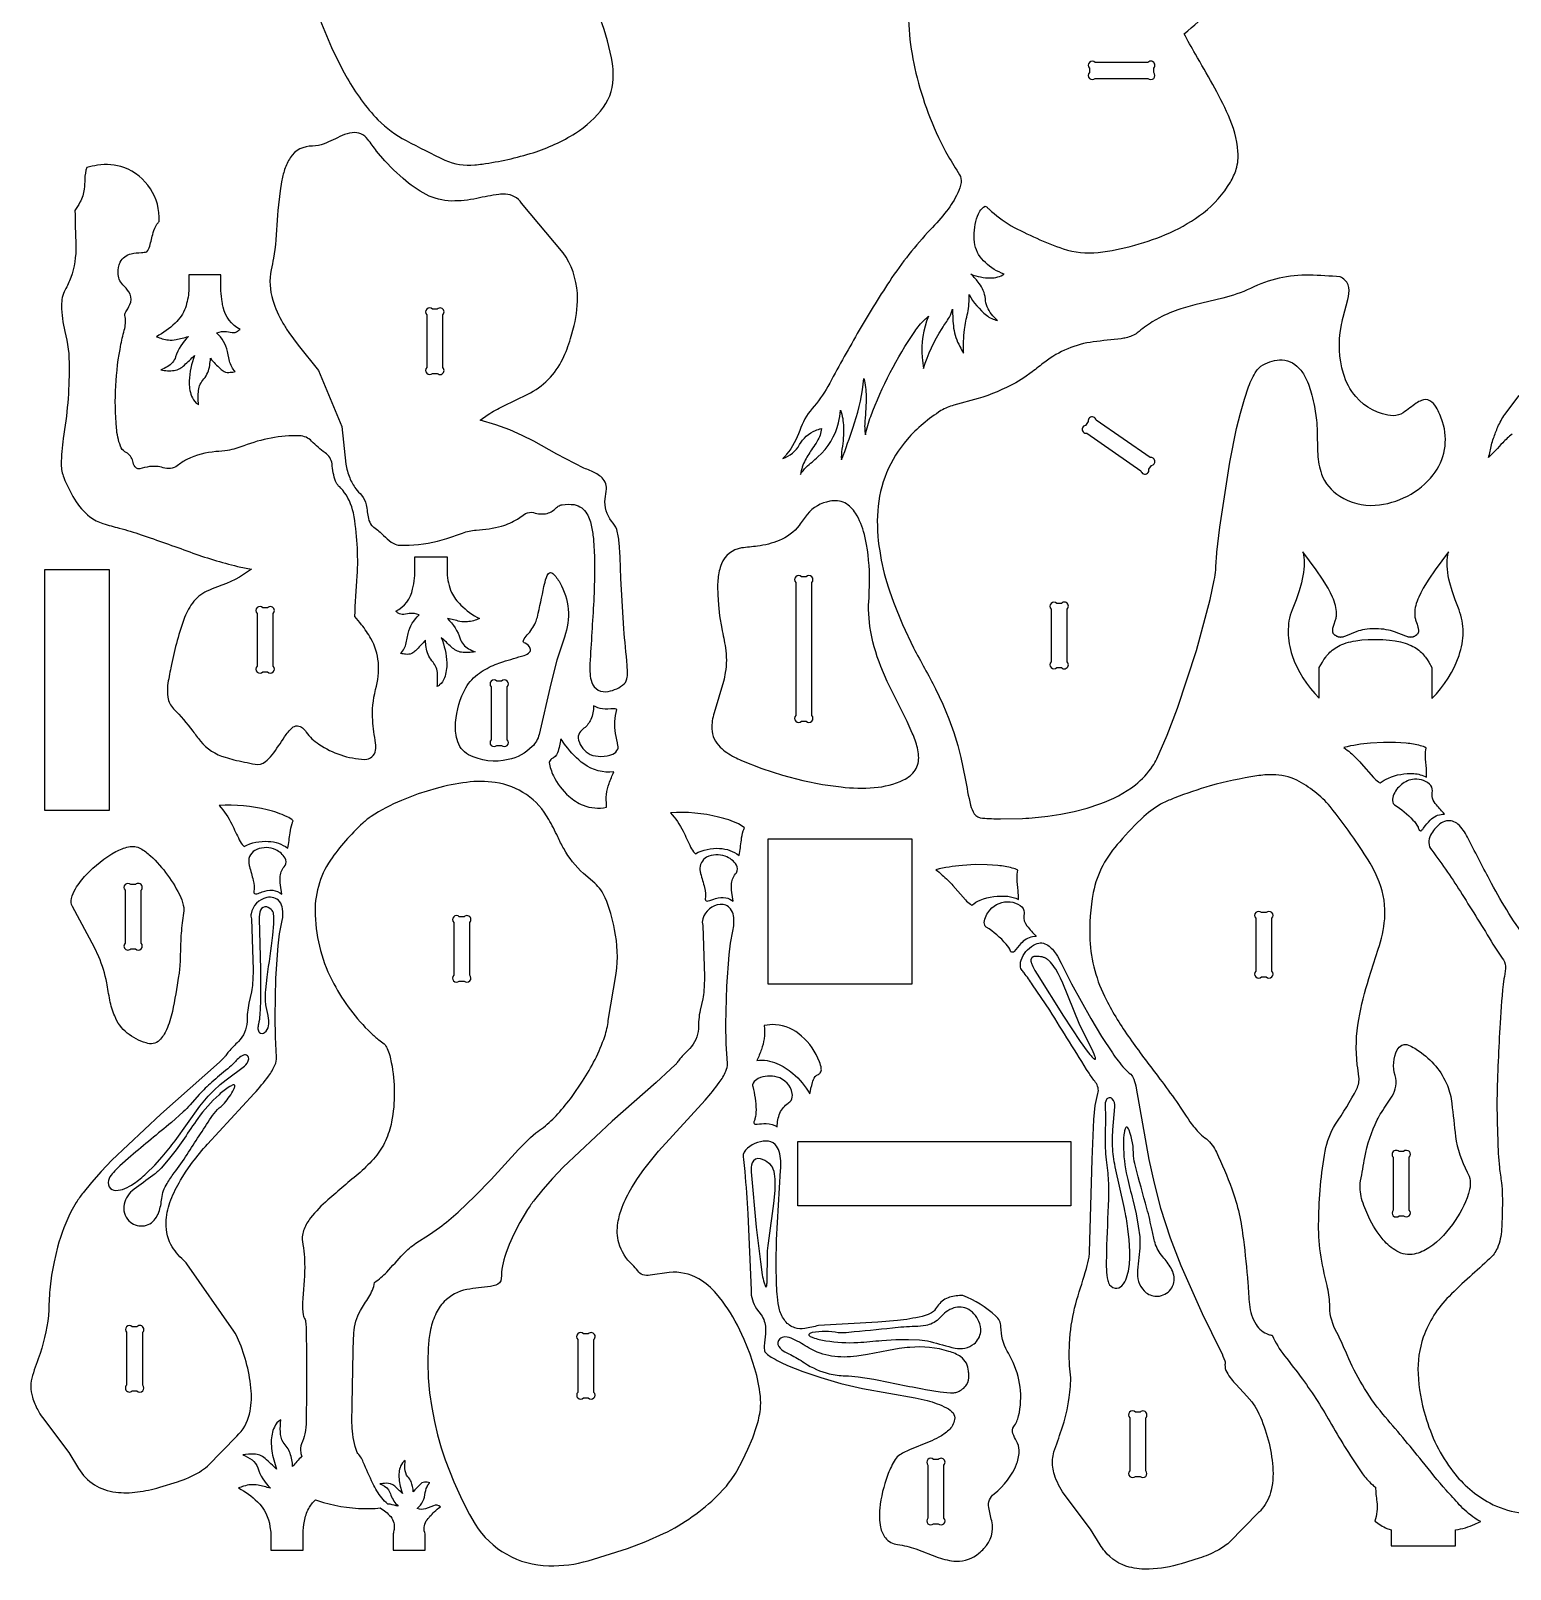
# Model space of a CAD drawing. Extents: x 34.6 to 62, y 23.4 to 47.1.
# Drawn here: x 34.61 to 46.12, y 23.39 to 35.37 of the extents above; entities that cross this region are included whole.
import ezdxf

# ---------------------------------------------------------------- set-up
doc = ezdxf.new("R2010")
doc.units = 0
doc.header["$MEASUREMENT"] = 0
doc.layers.get('0').update_dxf_attribs({"linetype": 'CONTINUOUS'})

msp = doc.modelspace()

# ---------------------------------------------------------------- linework, layer by layer
for points in [[(36.708, 36.001, 0.07985), (37.073, 34.998, 0.060537), (37.313, 34.674, 0.079086), (37.532, 34.512, 0.011573), (37.834, 34.361, 0.13375), (38.066, 34.323, 0.020815), (38.124, 34.33, 0.040692), (38.521, 34.418, 0.062353), (38.849, 34.57, 0.092105), (39.067, 34.772, 0.167821), (39.144, 35.027, 0.033822), (39.137, 35.111, 0.054737), (39.041, 35.463, 0.021849)], [(41.44, 35.603, 0.074267), (41.508, 35, 0.066044), (41.749, 34.391, 0.007906), (41.838, 34.246, -0.162679), (41.849, 34.185, -0.070518), (41.823, 34.105, -0.057693), (41.736, 33.963, -0.026489), (41.611, 33.82, 0.042284), (41.294, 33.419, 0.018242), (41.042, 33.011, 0.004023), (40.813, 32.599, -0.060794), (40.69, 32.427, 0.086601), (40.594, 32.256, -0.090637), (40.492, 32.071, -0.02392), (40.463, 32.039, 0.188182), (40.593, 32.146, -0.175135), (40.717, 32.256, -0.023184), (40.763, 32.272, -0.118251), (40.729, 32.172, -0.031794), (40.694, 32.118, 0.026785), (40.637, 32.026, 0.077026), (40.599, 31.914, -0.067616), (40.644, 31.97, -0.008769), (40.736, 32.051, 0.156776), (40.895, 32.317, 0.033382), (40.912, 32.414, -0.079371), (40.934, 32.284, -0.054201), (40.922, 32.112, 0.053871), (40.918, 32.029, 0.038903), (40.932, 32.062, 0.009287), (41.021, 32.315, 0.050482), (41.093, 32.66, -0.069148), (41.11, 32.522, -0.028796), (41.101, 32.33, 0.067967), (41.105, 32.222, -0.036164), (41.146, 32.366, -0.058782), (41.489, 33.027, -0.049387), (41.564, 33.117, -0.026304), (41.596, 33.145, 0.124774), (41.547, 32.825, 0.020766), (41.557, 32.738, -0.073825), (41.702, 33.051, 0.009793), (41.758, 33.138, 0.084693), (41.782, 33.201, 0.019747), (41.791, 33.052, 0.082244), (41.839, 32.91, 0.019063), (41.869, 32.858, -0.036325), (41.875, 33.042, -0.026425), (41.901, 33.171, 0.066476), (41.911, 33.314, 0.096788), (42.047, 33.153, 0.116157), (42.132, 33.113, -0.026073), (42.085, 33.162, -0.15081), (42.038, 33.282, 0.138701), (41.99, 33.401, 0.056276), (41.926, 33.473, 0.093564), (42.079, 33.443, 0.139041), (42.185, 33.474, -0.116903), (42.039, 33.563, -0.168219), (41.956, 33.7, -0.083923), (41.963, 33.883, -0.066568), (41.994, 33.962, -0.142693), (42.037, 34.002), (42.046, 33.998, -0.047693), (42.065, 33.98, 0.054516), (42.238, 33.85, 0.038172), (42.644, 33.67, 0.108398), (42.916, 33.642, 0.073413), (43.474, 33.795, 0.05551), (43.735, 33.951, 0.090073), (43.944, 34.188, 0.049961), (43.99, 34.289, 0.094579), (44.003, 34.428, 0.082812), (43.929, 34.708, 0.025033), (43.807, 34.95, 0.004518), (43.672, 35.186, -0.00947), (43.584, 35.344, 0.049697), (43.793, 35.539, 0.044365)], [(46.135, 32.228, 0.032512), (46.063, 32.161, -0.008994), (45.952, 32.045, 0.03751), (45.975, 32.144, -0.033272), (45.991, 32.196, -0.003632), (46.025, 32.284, -0.051996), (46.08, 32.381), (46.191, 32.529, 0.039199)], [(46.243, 28.302, -0.034838), (45.96, 28.761, -0.003946), (45.789, 29.091, 0.094421), (45.714, 29.192, 0.223286), (45.625, 29.218, 0.13347), (45.574, 29.194, 0.103407), (45.501, 29.107, 0.108505), (45.487, 29.049, 0.161755), (45.511, 28.989, -0.023981), (45.747, 28.646, -0.004219), (45.987, 28.259, 0.015925), (46.069, 28.136, -0.189539), (46.084, 28.069, -0.01026), (46.072, 27.988, 0.020532), (46.042, 27.644, 0.009675), (46.018, 27.051, 0.011717), (46.024, 26.741, 0.021309), (46.037, 26.521, 0.003432), (46.053, 26.402, -0.035832), (46.059, 26.203, -0.009663), (46.054, 26.041, -0.086739), (46.021, 25.893, -0.098046), (45.961, 25.811, -0.007922), (45.806, 25.671, 0.011556), (45.645, 25.518, 0.108194), (45.445, 25.201, 0.093257), (45.404, 24.916, 0.063853), (45.461, 24.586, 0.093412), (45.677, 24.153, 0.105223), (45.962, 23.91, 0.163797), (46.42, 23.837, 0.060579)]]:
    msp.add_lwpolyline(points, format="xyb")
for points in [[(42.892, 34.996), (43.303, 34.996, 1), (43.348, 35.041), (43.348, 35.077, 1), (43.303, 35.121), (42.892, 35.121, 1), (42.848, 35.077), (42.848, 35.041, 1)], [(39.228, 30.285, 0.178281), (39.252, 30.337, 0.033481), (39.255, 30.379), (39.252, 30.427, 0.001958), (39.225, 30.713), (39.203, 31.104), (39.197, 31.27), (39.189, 31.384, 0.049313), (39.17, 31.486, 0.116728), (39.131, 31.55, -0.20712), (39.081, 31.724, 0.023067), (39.09, 31.801, 0.256167), (39.046, 31.897, 0.068447), (38.962, 31.945, 0.017744), (38.915, 31.963), (38.704, 32.072), (38.525, 32.172), (38.435, 32.218), (38.338, 32.261), (38.231, 32.301), (38.109, 32.337), (38.17, 32.38, -0.025929), (38.287, 32.446), (38.478, 32.539, 0.171014), (38.75, 32.813, 0.043375), (38.811, 32.971), (38.839, 33.073, 0.074093), (38.864, 33.325, 0.135872), (38.754, 33.64), (38.43, 34.026, 0.238538), (38.305, 34.095, 0.040557), (38.253, 34.093, 0.026906), (38.082, 34.061, -0.050065), (37.885, 34.042, -0.111186), (37.688, 34.092, -0.056522), (37.508, 34.217), (37.435, 34.284), (37.366, 34.356), (37.302, 34.431, 0.009673), (37.234, 34.522, 0.265699), (37.113, 34.573, 0.069329), (37.034, 34.551, -0.006645), (36.894, 34.488, -0.074444), (36.805, 34.468, 0.271912), (36.631, 34.379, 0.068203), (36.587, 34.287, 0.032946), (36.562, 34.191), (36.551, 34.12), (36.535, 33.969, -0.010107), (36.511, 33.665), (36.501, 33.597, -0.012134), (36.481, 33.507, 0.121151), (36.495, 33.271, 0.059183), (36.574, 33.092, 0.018909), (36.62, 33.018), (36.692, 32.919), (36.851, 32.722), (37.032, 32.288), (37.062, 31.995, 0.034941), (37.093, 31.888, 0.061726), (37.141, 31.802, 0.02665), (37.185, 31.753, -0.127471), (37.221, 31.677, -0.006262), (37.239, 31.571, 0.108839), (37.264, 31.518, 0.074214), (37.281, 31.503, -0.05919), (37.356, 31.439, 0.03897), (37.417, 31.387, 0.07168), (37.459, 31.367, 0.058108), (37.482, 31.364, 0.069397), (37.775, 31.395), (37.848, 31.416), (37.97, 31.458, -0.065693), (38.077, 31.481, 0.054562), (38.275, 31.512, 0.067321), (38.398, 31.567), (38.462, 31.609, -0.202817), (38.522, 31.617, 0.129776), (38.629, 31.611, 0.13557), (38.703, 31.657, -0.05437), (38.73, 31.674, -0.07755), (38.746, 31.678, -0.066446), (38.84, 31.679, -0.230988), (38.939, 31.608, -0.080083), (38.975, 31.507, -0.029031), (38.99, 31.403), (38.998, 31.272), (38.998, 31.114), (38.992, 30.931, 0.001519), (38.962, 30.441, 0.022392), (38.963, 30.362, 0.05472), (38.976, 30.296, 0.385458), (39.104, 30.226, 0.141501)], [(37.133, 30.808, -0.013192), (37.152, 31.124, 0.059123), (37.122, 31.616, 0.114847), (37.039, 31.792, 0.038603), (37.007, 31.824, -0.091529), (36.984, 31.861, -0.075959), (36.956, 31.997, 0.20403), (36.902, 32.082, -0.048907), (36.797, 32.174, 0.186135), (36.702, 32.215, 0.100252), (36.27, 32.136, -0.038401), (36.143, 32.1, -0.028276), (36.053, 32.092, 0.088598), (35.827, 32.031, 0.050706), (35.752, 31.981, -0.234057), (35.642, 31.966, 0.113017), (35.536, 31.975, 0.023627), (35.46, 31.958, -0.339561), (35.416, 31.985, -0.023927), (35.403, 32.027, 0.187802), (35.345, 32.091, -0.174388), (35.31, 32.134, -0.070926), (35.279, 32.276, -0.071613), (35.314, 32.928, -0.015452), (35.343, 33.051, 0.113875), (35.344, 33.152, -0.162954), (35.356, 33.187, 0.082309), (35.39, 33.256, 0.211195), (35.375, 33.334, 0.046464), (35.329, 33.389, -0.192832), (35.291, 33.484, -0.113817), (35.307, 33.566, -0.219063), (35.394, 33.632, -0.041894), (35.473, 33.641, 0.033425), (35.515, 33.647, 0.095298), (35.538, 33.69, 0.00277), (35.564, 33.796, -0.076642), (35.594, 33.863, -0.043845), (35.611, 33.883, 0.328486), (35.337, 34.302, 0.125138), (35.131, 34.32, 0.034321), (35.048, 34.303, 0.07145), (35.032, 34.214, -0.01966), (35.028, 34.134, -0.099529), (34.995, 34.032, -0.035923), (34.956, 33.969, 0.005279), (34.963, 33.696, -0.087788), (34.924, 33.446, -0.037552), (34.879, 33.351, 0.128014), (34.852, 33.228, 0.064592), (34.878, 33.027, -0.064387), (34.911, 32.75, -0.042951), (34.864, 32.194, 0.032372), (34.849, 31.993, 0.091348), (34.869, 31.89, 0.037028), (34.952, 31.721, 0.089911), (35.072, 31.585, 0.084505), (35.174, 31.532, 0.014774), (35.301, 31.497, -0.01359), (35.471, 31.445, -0.004579), (35.85, 31.311, 0.028296), (36.22, 31.199, 0.013162), (36.329, 31.177, -0.080481), (36.064, 31.039, 0.011974), (35.983, 31.006, 0.131057), (35.869, 30.912, 0.078379), (35.802, 30.785, 0.038979), (35.702, 30.41, 0.022833), (35.677, 30.273, 0.056079), (35.678, 30.18, 0.150124), (35.723, 30.09, -0.033901), (35.873, 29.917, 0.012793), (35.932, 29.839, 0.150841), (36.125, 29.713, 0.006846), (36.193, 29.694, 0.010561), (36.358, 29.659, 0.208047), (36.437, 29.679, 0.06707), (36.49, 29.731, 0.019464), (36.586, 29.873, -0.056689), (36.645, 29.942, -0.391985), (36.727, 29.941, -0.066798), (36.755, 29.909, 0.091304), (36.853, 29.815, 0.139567), (37.21, 29.697, 0.388327), (37.295, 29.769, 0.070786), (37.295, 29.824, -0.020435), (37.272, 30, -0.080742), (37.295, 30.24, 0.08369), (37.316, 30.451, 0.10963), (37.258, 30.637, 0.043926), (37.185, 30.745, 0.011415)], [(36.091, 33.468), (35.841, 33.468), (35.841, 33.343, -0.068844), (35.815, 33.211, -0.112101), (35.735, 33.091, -0.064942), (35.59, 32.986, 0.07331), (35.683, 32.961, 0.07207), (35.742, 32.964, 0.005783), (35.838, 32.987, 0.123911), (35.739, 32.829, -0.184957), (35.674, 32.752, -0.039036), (35.623, 32.728, 0.075561), (35.728, 32.723, 0.153549), (35.807, 32.765, 0.003489), (35.886, 32.839, 0.081362), (35.844, 32.642, 0.092003), (35.863, 32.524, 0.110441), (35.899, 32.47, 0.061375), (35.918, 32.457, -0.051974), (35.917, 32.568, -0.158753), (35.959, 32.658, 0.133981), (36.004, 32.763, 0.02712), (36.01, 32.818, 0.024975), (36.087, 32.736, 0.056066), (36.116, 32.715, 0.151487), (36.164, 32.709, 0.011613), (36.203, 32.714, -0.141205), (36.159, 32.797), (36.143, 32.871, 0.158802), (36.058, 33.015, -0.113769), (36.136, 33.027), (36.179, 33.018, 0.17626), (36.221, 33.029, 0.030081), (36.24, 33.043, -0.222578), (36.109, 33.216, -0.024043), (36.101, 33.257, -0.016694), (36.091, 33.343)], [(42.016, 29.24, 0.017877), (42.155, 29.234), (42.328, 29.237, 0.018689), (42.524, 29.255), (42.626, 29.271), (42.729, 29.291), (42.83, 29.318), (42.929, 29.35, 0.078932), (43.206, 29.499, 0.079276), (43.339, 29.644, 0.029897), (43.371, 29.7), (43.453, 29.885), (43.534, 30.096), (43.68, 30.543), (43.788, 30.942), (43.819, 31.092, 0.023072), (43.83, 31.172, -0.008382), (43.84, 31.31), (43.862, 31.504), (43.94, 32.011), (43.993, 32.272), (44.022, 32.392), (44.054, 32.501), (44.086, 32.597, -0.058543), (44.147, 32.72, -0.068846), (44.182, 32.757, -0.119463), (44.326, 32.806, -0.228855), (44.477, 32.742, -0.068925), (44.529, 32.667, -0.05384), (44.578, 32.532, -0.019727), (44.598, 32.443), (44.614, 32.337, -0.021328), (44.619, 32.25, 0.00927), (44.624, 32.072, 0.073057), (44.653, 31.917, 0.165071), (44.795, 31.746, 0.164834), (45.071, 31.675, 0.210078), (45.522, 31.91, 0.24883), (45.595, 32.323, 0.05734), (45.545, 32.438, 0.12382), (45.496, 32.488, 0.224622), (45.43, 32.49, 0.058836), (45.39, 32.469, -0.002001), (45.289, 32.394, -0.140446), (45.21, 32.371, -0.197013), (44.92, 32.52, -0.112392), (44.824, 32.7, -0.11953), (44.805, 33.063, -0.018196), (44.822, 33.138), (44.858, 33.275, 0.098422), (44.866, 33.369, 0.217769), (44.817, 33.441, 0.02727), (44.799, 33.451, 0.015159), (44.559, 33.466, 0.118192), (44.1, 33.362, -0.049788), (43.886, 33.286), (43.668, 33.233), (43.558, 33.202, 0.042721), (43.392, 33.133), (43.337, 33.102, 0.033813), (43.22, 33.016, -0.105727), (43.133, 32.978, -0.019438), (43.095, 32.97, 0.005619), (42.878, 32.946, 0.131483), (42.5, 32.789, -0.004428), (42.403, 32.713), (42.338, 32.667), (42.274, 32.628, -0.056922), (41.981, 32.505), (41.794, 32.453, 0.061363), (41.693, 32.411, 0.068746), (41.43, 32.187, 0.16348), (41.201, 31.63, 0.060888), (41.216, 31.319, 0.038942), (41.282, 31.039, 0.013576), (41.323, 30.92), (41.393, 30.747), (41.479, 30.565, -0.001414), (41.651, 30.247), (41.708, 30.126), (41.754, 30.012), (41.792, 29.905), (41.823, 29.804), (41.847, 29.711), (41.882, 29.547, 0.021389), (41.923, 29.34, 0.06971), (41.952, 29.274, 0.255227)], [(37.693, 33.157), (37.693, 32.746, 1), (37.737, 32.701), (37.774, 32.701, 1), (37.818, 32.746), (37.818, 33.157, 1), (37.774, 33.201), (37.737, 33.201, 1)], [(42.828, 32.235), (43.248, 31.943, 1), (43.31, 31.954), (43.331, 31.984, 1), (43.32, 32.046), (42.899, 32.337, 1), (42.838, 32.326), (42.817, 32.296, 1)], [(40.828, 31.705, 0.18479), (40.653, 31.603, 0.011276), (40.59, 31.518, -0.13645), (40.434, 31.4, -0.060755), (40.265, 31.356, -0.0022), (40.14, 31.342, 0.268249), (39.986, 31.219, 0.072182), (39.959, 31.105, 0.020509), (39.955, 31.046), (39.956, 30.978), (39.961, 30.9), (39.971, 30.813), (39.987, 30.715, -0.008961), (40.017, 30.565, -0.073921), (40.015, 30.373, -0.020669), (40.002, 30.303), (39.928, 30.059, 0.078552), (39.91, 29.935, 0.192817), (39.975, 29.792, 0.075294), (40.086, 29.715, 0.019173), (40.14, 29.689), (40.3, 29.626), (40.461, 29.573), (40.619, 29.532), (40.772, 29.502), (40.916, 29.482, 0.044499), (41.174, 29.477, 0.088789), (41.402, 29.537, 0.132211), (41.492, 29.614, 0.16497), (41.519, 29.724, 0.071959), (41.492, 29.846, 0.017437), (41.47, 29.901), (41.429, 29.992), (41.328, 30.194), (41.275, 30.304), (41.226, 30.419, -0.059173), (41.14, 30.73), (41.133, 30.796), (41.13, 30.862), (41.13, 30.896, 0.016764), (41.137, 31.125, 0.054492), (41.097, 31.448, 0.071404), (41.029, 31.612, 0.126689), (40.945, 31.692, 0.179703)], [(37.601, 31.274), (37.851, 31.274), (37.851, 31.149, 0.090549), (37.886, 30.995, 0.093385), (37.957, 30.898, 0.064942), (38.102, 30.792, -0.07331), (38.009, 30.767, -0.07207), (37.95, 30.771, -0.005783), (37.854, 30.793, -0.123911), (37.953, 30.635, 0.184961), (38.018, 30.558, 0.039036), (38.069, 30.534, -0.075561), (37.964, 30.53, -0.153549), (37.885, 30.571, -0.003489), (37.806, 30.645, -0.081362), (37.848, 30.448, -0.092003), (37.83, 30.331, -0.110441), (37.793, 30.276, -0.061375), (37.774, 30.263, 0.051974), (37.775, 30.374, 0.158753), (37.733, 30.464, -0.133973), (37.688, 30.569, -0.02712), (37.682, 30.624, -0.024991), (37.605, 30.542, -0.056041), (37.576, 30.521, -0.151487), (37.528, 30.515, -0.011613), (37.489, 30.52, 0.141198), (37.533, 30.603), (37.549, 30.677, -0.158802), (37.634, 30.821, 0.113769), (37.557, 30.833), (37.513, 30.824, -0.176275), (37.471, 30.835, -0.029943), (37.452, 30.849, 0.222578), (37.583, 31.022, 0.024043), (37.591, 31.064, 0.016694), (37.601, 31.149)], [(38.475, 30.665, 0.080498), (38.539, 30.763, 0.038778), (38.553, 30.804, 0.008786), (38.604, 31.042, -0.024597), (38.623, 31.111, -0.06162), (38.639, 31.143, -0.428602), (38.673, 31.144, -0.075148), (38.727, 31.073, -0.223976), (38.763, 30.649), (38.705, 30.468), (38.657, 30.285), (38.567, 29.89, -0.135665), (38.513, 29.796, -0.143582), (38.326, 29.695, -0.176973), (38.018, 29.732, -0.205448), (37.928, 29.851, -0.088397), (37.917, 29.985, -0.102807), (37.996, 30.254, -0.106953), (38.102, 30.368, -0.06052), (38.225, 30.435, -0.021531), (38.284, 30.456, -0.0075), (38.451, 30.506, 0.124577), (38.493, 30.53, 0.286415), (38.497, 30.56, 0.244634), (38.457, 30.6, -0.409728), (38.444, 30.622, -0.076316)], [(40.563, 31.074), (40.563, 30.037, 1), (40.607, 29.993), (40.644, 29.993, 1), (40.688, 30.037), (40.688, 31.074, 1), (40.644, 31.118), (40.607, 31.118, 1)], [(42.55, 30.867), (42.55, 30.455, 1), (42.594, 30.411), (42.63, 30.411, 1), (42.675, 30.455), (42.675, 30.867, 1), (42.63, 30.911), (42.594, 30.911, 1)], [(36.373, 30.833), (36.373, 30.421, 1), (36.418, 30.377), (36.454, 30.377, 1), (36.498, 30.421), (36.498, 30.833, 1), (36.454, 30.877), (36.418, 30.877, 1)], [(38.194, 30.262), (38.194, 29.85, 1), (38.238, 29.806), (38.274, 29.806, 1), (38.319, 29.85), (38.319, 30.262, 1), (38.274, 30.306), (38.238, 30.306, 1)], [(38.99, 30.113, -0.106151), (38.97, 30.008, -0.123987), (38.915, 29.939, 0.067693), (38.881, 29.904, 0.211793), (38.874, 29.847, 0.215138), (38.965, 29.735, 0.098916), (39.048, 29.72, 0.105513), (39.14, 29.738, 0.181614), (39.179, 29.777, 0.149044), (39.18, 29.802, 0.014462), (39.162, 29.898, -0.125907), (39.172, 30.084, 0.192646), (39.145, 30.091, -0.044704), (39.06, 30.09, -0.093826)], [(38.736, 29.857, -0.051504), (38.709, 29.748, -0.21037), (38.664, 29.7, 0.225462), (38.646, 29.673, 0.088263), (38.678, 29.57, 0.096356), (38.798, 29.41, 0.074356), (38.909, 29.34, 0.151364), (39.091, 29.325, 0.064092), (39.092, 29.338, -0.121409), (39.111, 29.509, -0.032344), (39.149, 29.599, -0.190016), (38.915, 29.661, -0.082206), (38.774, 29.803, -0.014555)], [(45.471, 29.559, 0.024046), (45.469, 29.626, -0.019344), (45.461, 29.724, -0.071742), (45.467, 29.785, 0.084811), (45.423, 29.803, 0.040901), (45.312, 29.823), (45.228, 29.829), (45.135, 29.829), (45.035, 29.824, 0.040707), (44.828, 29.789, -0.021927), (44.878, 29.749, -0.029254), (44.962, 29.666), (45.058, 29.556, 0.050689), (45.096, 29.521, 0.031502), (45.109, 29.513, -0.072447), (45.173, 29.551, -0.120703), (45.37, 29.586, -0.098551)], [(45.196, 23.701), (45.196, 23.576), (45.696, 23.576), (45.696, 23.701, 0.072213), (45.845, 23.745, 0.009037), (45.892, 23.766, -0.066967), (45.846, 23.792, -0.058458), (45.725, 23.896, 0.009435), (45.622, 24.009, -0.007588), (45.436, 24.235, 0.009309), (45.13, 24.602, -0.041146), (44.971, 24.83, -0.039674), (44.852, 25.063, 0.019532), (44.76, 25.261, -0.126799), (44.717, 25.458, 0.05175), (44.696, 25.602, -0.022377), (44.645, 25.856, -0.038826), (44.631, 26.108, -0.037713), (44.681, 26.649, -0.090701), (44.761, 26.857, 0.031049), (44.928, 27.133, 0.140042), (44.944, 27.226, 0.017278), (44.931, 27.32, -0.073795), (44.943, 27.673, -0.033984), (45.022, 27.992), (45.095, 28.219, 0.054094), (45.145, 28.456, 0.11238), (45.102, 28.743, 0.047847), (45.031, 28.889, 0.020568), (44.904, 29.083, 0.020113), (44.72, 29.33, 0.098954), (44.461, 29.534, 0.116209), (44.273, 29.577, 0.046522), (44.15, 29.568, 0.027314), (43.788, 29.491, 0.020024), (43.511, 29.397, 0.01826), (43.422, 29.358, 0.065918), (43.272, 29.253, 0.037913), (43.083, 29.054, 0.139056), (42.877, 28.661, 0.055025), (42.851, 28.293, 0.109434), (42.978, 27.828, 0.039017), (43.161, 27.526, 0.009888), (43.38, 27.231, -0.01905), (43.63, 26.876, 0.045593), (43.708, 26.784, 0.020847), (43.759, 26.743, -0.103462), (43.835, 26.639, -0.025298), (43.955, 26.356, -0.06067), (44.045, 25.96, -0.011244), (44.081, 25.621, 0.011054), (44.092, 25.455, 0.107134), (44.144, 25.298, 0.162811), (44.24, 25.222, 0.050698), (44.27, 25.215, 0.062641), (44.365, 25.056, -0.007411), (44.505, 24.874, -0.028053), (44.732, 24.52, 0.02161), (44.972, 24.137, 0.05135), (45.045, 24.056, 0.02831), (45.073, 24.034, 0.030206), (45.084, 23.919, -0.09419), (45.069, 23.768, 0.065806), (45.162, 23.712, 0.043761)], [(37.681, 23.669, -0.247383), (37.689, 23.77, -0.062125), (37.751, 23.84, -0.017922), (37.799, 23.881, 0.262311), (37.744, 23.889), (37.684, 23.865, -0.152769), (37.619, 23.866, 0.188831), (37.681, 23.992, -0.09101), (37.702, 24.05, -0.054293), (37.716, 24.068, 0.057266), (37.676, 24.072, 0.183778), (37.638, 24.052, 0.030617), (37.587, 23.998, 0.090877), (37.571, 24.076, 0.080542), (37.546, 24.113, -0.167648), (37.523, 24.178, -0.041018), (37.525, 24.24, 0.177598), (37.489, 24.197, 0.120808), (37.477, 24.098, 0.069651), (37.504, 23.984, 0.016814), (37.443, 24.04, 0.191431), (37.376, 24.063, 0.034004), (37.327, 24.058, -0.156188), (37.395, 24.012, -0.067594), (37.413, 23.971, 0.103088), (37.471, 23.885, 0.006368), (37.407, 23.9, 0.026088), (37.389, 23.902, -0.079517), (37.305, 24.004, -0.022164), (37.273, 24.062, -0.009793), (37.199, 24.228, 0.095881), (37.15, 24.303, -0.060462), (37.112, 24.493), (37.11, 24.555, 0.002248), (37.12, 25.106), (37.126, 25.233, -0.118209), (37.177, 25.409, -0.011759), (37.242, 25.511, 0.090828), (37.287, 25.626, 0.04597), (37.382, 25.706, -0.005566), (37.511, 25.848, -0.052955), (37.608, 25.931), (37.714, 25.999), (37.791, 26.053, 0.020653), (37.936, 26.173), (38.07, 26.3), (38.193, 26.428), (38.407, 26.661), (38.5, 26.753), (38.542, 26.79, -0.01687), (38.6, 26.833, 0.046032), (38.713, 26.938, 0.02526), (38.823, 27.074), (38.904, 27.192, 0.061353), (39.078, 27.541, 0.047114), (39.105, 27.665), (39.167, 28.031, 0.084268), (39.154, 28.372, 0.051281), (39.081, 28.62, 0.107975), (38.999, 28.733), (38.911, 28.808, -0.071932), (38.758, 29.002, -0.017298), (38.712, 29.095, 0.009645), (38.642, 29.23, 0.23801), (38.226, 29.516, 0.07169), (38.003, 29.518, 0.04009), (37.765, 29.471), (37.627, 29.428), (37.495, 29.377, 0.048864), (37.261, 29.253, 0.035461), (37.195, 29.2, 0.05511), (36.943, 28.912, 0.161713), (36.825, 28.485, 0.115226), (36.97, 27.95, 0.078726), (37.257, 27.568, 0.019229), (37.319, 27.513, -0.020753), (37.362, 27.482, -0.106081), (37.385, 27.447, -0.056181), (37.417, 27.337, -0.096694), (37.419, 26.875, -0.048993), (37.372, 26.729, -0.071058), (37.291, 26.602, -0.034762), (37.174, 26.483, 0.003881), (36.923, 26.268, 0.044838), (36.789, 26.129, 0.060427), (36.738, 26.042, 0.116907), (36.725, 25.945, -0.048005), (36.743, 25.746, -0.013072), (36.727, 25.468, 0.053051), (36.731, 25.374, 0.085508), (36.746, 25.337, -0.087191), (36.751, 25.311, -0.01765), (36.755, 25.251), (36.758, 25.065, -0.000885), (36.755, 24.55, -0.035383), (36.744, 24.448, -0.057843), (36.719, 24.371, 0.161762), (36.712, 24.302, 0.024265), (36.72, 24.271), (36.719, 24.271, 0.024215), (36.649, 24.194, 0.069827), (36.63, 24.297, 0.063673), (36.607, 24.342, -0.030679), (36.575, 24.384, -0.123525), (36.554, 24.463, -0.039334), (36.557, 24.556, 0.163188), (36.507, 24.501, 0.107892), (36.483, 24.388, 0.069468), (36.502, 24.246, 0.025945), (36.525, 24.173, 0.005037), (36.435, 24.257, 0.165814), (36.349, 24.291, 0.04998), (36.261, 24.284, -0.072056), (36.334, 24.245, -0.140604), (36.378, 24.183, 0.123938), (36.476, 24.026, 0.005783), (36.38, 24.048, 0.133349), (36.268, 24.04, 0.018807), (36.229, 24.027, -0.06465), (36.375, 23.92, -0.1671), (36.473, 23.724, -0.022967), (36.48, 23.669), (36.48, 23.544), (36.73, 23.544), (36.73, 23.669, -0.01737), (36.741, 23.768, -0.072953), (36.774, 23.867, -0.087593), (36.827, 23.934), (36.889, 23.914, 0.07215), (37.253, 23.866, 0.020769), (37.33, 23.871, -0.083037), (37.412, 23.804, -0.213099), (37.438, 23.704, -0.02231), (37.431, 23.669), (37.431, 23.544), (37.681, 23.544)], [(45.61, 29.271, -0.004255), (45.547, 29.342, -0.112584), (45.516, 29.394, -0.112259), (45.516, 29.451, 0.232315), (45.492, 29.505, 0.2221), (45.36, 29.541, 0.149175), (45.265, 29.491, 0.150297), (45.207, 29.4, 0.187024), (45.211, 29.354, 0.13391), (45.222, 29.343, -0.064608), (45.364, 29.225, -0.071304), (45.404, 29.169, 0.023756), (45.413, 29.147, 0.268998), (45.422, 29.141, 0.268998), (45.431, 29.145, 0.055061), (45.447, 29.162, -0.045905), (45.499, 29.224, -0.177752), (45.597, 29.271, -0.021452)], [(36.611, 29.006, 0.018022), (36.629, 29.125, -0.051603), (36.645, 29.197, -0.026785), (36.654, 29.219, 0.080694), (36.606, 29.25, 0.053053), (36.452, 29.304, 0.077465), (36.078, 29.337, -0.072784), (36.176, 29.192, -0.005403), (36.234, 29.07, 0.087246), (36.266, 29.023), (36.271, 29.019, -0.137539), (36.46, 29.059, -0.150793)], [(40.122, 28.95, 0.018022), (40.14, 29.069, -0.051603), (40.155, 29.141, -0.026785), (40.164, 29.163, 0.080644), (40.117, 29.194, 0.05304), (39.963, 29.248, 0.077457), (39.588, 29.281, -0.072736), (39.687, 29.137, -0.005403), (39.745, 29.014, 0.087233), (39.777, 28.967), (39.782, 28.963, -0.137524), (39.971, 29.004, -0.150796)], [(35.762, 28.01, -0.01671), (35.714, 27.735, -0.043159), (35.668, 27.592, -0.087862), (35.614, 27.511, -0.286594), (35.509, 27.49, -0.089748), (35.361, 27.567, -0.125923), (35.265, 27.7, -0.046938), (35.227, 27.824, -0.003107), (35.203, 27.959, 0.051422), (35.141, 28.16), (35.108, 28.232), (34.936, 28.553, -0.171649), (34.929, 28.615, -0.083698), (34.959, 28.689, -0.05755), (35.043, 28.798, -0.081256), (35.275, 28.979, -0.057311), (35.372, 29.016, -0.185799), (35.467, 29.003, -0.05574), (35.543, 28.947, -0.096288), (35.779, 28.623, -0.063515), (35.802, 28.543, -0.051121), (35.803, 28.518), (35.79, 28.424, 0.022388), (35.778, 28.262, 0.006046), (35.773, 28.101), (35.769, 28.054, -0.02348)], [(36.566, 28.648), (36.555, 28.718, -0.059538), (36.552, 28.788, -0.167526), (36.59, 28.87, 0.30065), (36.591, 28.929, 0.154287), (36.519, 28.992, 0.212826), (36.371, 28.996, 0.341854), (36.308, 28.891, 0.028465), (36.313, 28.864, -0.01198), (36.342, 28.755, -0.086859), (36.348, 28.668, 0.262266), (36.353, 28.652, 0.240332), (36.37, 28.651, 0.038122), (36.412, 28.665, -0.110057), (36.494, 28.678, -0.150975)], [(40.077, 28.593), (40.066, 28.662, -0.059601), (40.063, 28.732, -0.167501), (40.101, 28.814, 0.300709), (40.102, 28.874, 0.171833), (40.015, 28.943, 0.208573), (39.87, 28.935, 0.307318), (39.818, 28.835, 0.028599), (39.823, 28.808, -0.011996), (39.853, 28.699, -0.087562), (39.859, 28.608, 0.261177), (39.866, 28.595, 0.261177), (39.881, 28.595, 0.018445), (39.939, 28.615, -0.122693), (40.02, 28.62, -0.120681)], [(41.934, 28.561, -0.10637), (41.998, 28.601, -0.123447), (42.213, 28.631, -0.085955), (42.296, 28.607, 0.024347), (42.293, 28.674, -0.0193), (42.285, 28.772, -0.072107), (42.292, 28.834, 0.084836), (42.247, 28.851, 0.040868), (42.136, 28.871), (42.053, 28.877), (41.959, 28.878), (41.859, 28.872, 0.040691), (41.653, 28.838, -0.021723), (41.702, 28.797, -0.028956), (41.786, 28.714), (41.883, 28.604, 0.050309), (41.922, 28.569, 0.031566)], [(35.615, 24.032), (35.753, 24.075, 0.055458), (35.924, 24.151, 0.039293), (35.986, 24.197), (36.214, 24.43, 0.153676), (36.313, 24.602, 0.077615), (36.327, 24.781, 0.083751), (36.228, 25.178, 0.024591), (36.193, 25.248), (35.827, 25.77, 0.056203), (35.801, 25.799, -0.081454), (35.703, 25.921, -0.144678), (35.666, 26.113, -0.069983), (35.702, 26.268, -0.041951), (35.776, 26.421), (35.82, 26.491), (35.87, 26.561, -0.017384), (35.986, 26.702), (36.351, 27.097, 0.025552), (36.462, 27.232, 0.044409), (36.512, 27.318, 0.104586), (36.525, 27.379), (36.516, 27.535), (36.513, 27.692), (36.519, 27.995), (36.536, 28.246), (36.548, 28.338, -0.01469), (36.569, 28.444, 0.07129), (36.571, 28.534, 0.118077), (36.548, 28.59, 0.291747), (36.449, 28.621, 0.301004), (36.326, 28.496, 0.092794), (36.328, 28.457), (36.342, 28.06, -0.016982), (36.338, 27.955, -0.026034), (36.33, 27.888), (36.309, 27.8, 0.051148), (36.295, 27.656, -0.1825), (36.228, 27.501, 0.021143), (36.151, 27.422, 0.032897), (36.13, 27.393, -0.031139), (36.115, 27.375), (36.08, 27.34), (35.966, 27.238), (35.623, 26.937), (35.244, 26.579), (35.16, 26.49), (35.084, 26.405), (35.019, 26.324, 0.020945), (34.966, 26.249), (34.934, 26.195, 0.057172), (34.821, 25.901), (34.793, 25.787), (34.774, 25.682), (34.763, 25.592, 0.02339), (34.753, 25.412, -0.06291), (34.684, 25.074, 0.001701), (34.625, 24.902, 0.150451), (34.625, 24.734, 0.058815), (34.666, 24.634, 0.0226), (34.703, 24.574), (34.909, 24.302), (34.984, 24.178, 0.232845), (35.273, 23.994, 0.064053), (35.442, 23.996, 0.039459)], [(35.346, 28.678), (35.346, 28.266, 1), (35.39, 28.222), (35.426, 28.222, 1), (35.471, 28.266), (35.471, 28.678, 1), (35.426, 28.722), (35.39, 28.722, 1)], [(36.438, 27.82, -0.027323), (36.441, 27.903), (36.451, 28.003, 0.00395), (36.495, 28.328), (36.503, 28.418, 0.046696), (36.501, 28.495, 0.102735), (36.491, 28.52, 0.146482), (36.448, 28.548, 0.374257), (36.4, 28.523, 0.109946), (36.388, 28.455), (36.4, 28.065), (36.4, 27.813), (36.394, 27.71, -0.051074), (36.383, 27.637, 0.052092), (36.379, 27.6, 0.175291), (36.391, 27.571, 0.364774), (36.431, 27.571, 0.196188), (36.462, 27.624, 0.091659), (36.462, 27.681, 0.006056), (36.444, 27.774, -0.03448)], [(38.949, 23.461), (39.255, 23.556), (39.398, 23.611), (39.535, 23.672, 0.082548), (39.957, 23.97), (40.01, 24.026, 0.048079), (40.104, 24.158), (40.149, 24.24), (40.191, 24.328), (40.228, 24.417), (40.258, 24.504, 0.046153), (40.288, 24.638, 0.051169), (40.288, 24.742, 0.046978), (40.246, 24.953), (40.208, 25.067), (40.162, 25.182), (40.109, 25.293, 0.059457), (39.947, 25.538, 0.078178), (39.81, 25.654, 0.154352), (39.579, 25.704), (39.43, 25.683, -0.111123), (39.373, 25.686, -0.18237), (39.335, 25.717, 0.038343), (39.292, 25.763, -0.134657), (39.187, 25.934, -0.108297), (39.18, 26.089, -0.055976), (39.213, 26.212, -0.04196), (39.287, 26.365), (39.331, 26.435), (39.381, 26.506), (39.496, 26.648), (39.859, 27.046, 0.025417), (39.968, 27.181, 0.047706), (40.02, 27.271, 0.099622), (40.032, 27.329), (40.023, 27.484), (40.019, 27.637), (40.026, 27.932), (40.045, 28.175), (40.056, 28.266, -0.008009), (40.077, 28.374, 0.072444), (40.079, 28.48, 0.110671), (40.056, 28.534, 0.258986), (39.975, 28.568, 0.295106), (39.84, 28.457, 0.120537), (39.839, 28.404), (39.853, 28.006, -0.016948), (39.849, 27.9, -0.025915), (39.841, 27.833), (39.819, 27.744, 0.050943), (39.806, 27.6, -0.182504), (39.738, 27.446, 0.021211), (39.662, 27.366, 0.032762), (39.641, 27.337, -0.03131), (39.626, 27.319), (39.59, 27.285), (39.476, 27.182), (39.134, 26.881), (38.755, 26.523), (38.671, 26.435), (38.595, 26.349), (38.53, 26.269, 0.020945), (38.477, 26.194), (38.417, 26.093), (38.369, 26.002), (38.333, 25.922), (38.307, 25.851, 0.07989), (38.272, 25.656, -0.300302), (38.23, 25.605, -0.05478), (38.189, 25.595, 0.022665), (38.004, 25.571, 0.142967), (37.828, 25.477, 0.093563), (37.76, 25.375, 0.064153), (37.719, 25.243, 0.034214), (37.704, 25.123), (37.7, 25.002), (37.704, 24.883), (37.715, 24.767), (37.731, 24.654), (37.752, 24.545), (37.777, 24.44), (37.806, 24.34), (37.836, 24.245), (37.902, 24.074), (37.967, 23.931), (38.025, 23.82), (38.068, 23.746, 0.253647), (38.643, 23.421, 0.076417)], [(42.234, 28.204, 0.094222), (42.2, 28.259, 0.074302), (42.045, 28.392, -0.267215), (42.03, 28.427, -0.156185), (42.073, 28.524, -0.250797), (42.232, 28.588, -0.122617), (42.31, 28.559, -0.234671), (42.341, 28.505, -0.084842), (42.338, 28.483, 0.205081), (42.361, 28.402, 0.015282), (42.434, 28.319), (42.405, 28.317, 0.161695), (42.314, 28.263), (42.263, 28.201, -0.347432), (42.237, 28.199, -0.155755)], [(44.142, 28.46), (44.142, 28.048, 1), (44.186, 28.004), (44.222, 28.004, 1), (44.267, 28.048), (44.267, 28.46, 1), (44.222, 28.504), (44.186, 28.504, 1)], [(37.902, 28.428), (37.902, 28.017, 1), (37.946, 27.972), (37.983, 27.972, 1), (38.027, 28.017), (38.027, 28.428, 1), (37.983, 28.472), (37.946, 28.472, 1)], [(42.312, 28.081, -0.154213), (42.324, 28.152, -0.177781), (42.429, 28.26, -0.271593), (42.524, 28.25, -0.100241), (42.588, 28.182, -0.044633), (42.627, 28.11), (42.709, 27.949), (42.858, 27.681), (42.942, 27.54), (43.026, 27.412, 0.030576), (43.121, 27.29, 0.047069), (43.17, 27.246, -0.127797), (43.193, 27.207, -0.034438), (43.212, 27.139), (43.31, 26.583), (43.35, 26.399), (43.4, 26.205), (43.475, 25.974), (43.558, 25.758), (43.725, 25.385), (43.871, 25.089, -0.020357), (43.901, 25.016, -0.123994), (43.902, 24.986, 0.143633), (43.916, 24.928, 0.051221), (43.951, 24.875, 0.017735), (43.988, 24.831), (44.071, 24.742), (44.11, 24.697, -0.055572), (44.155, 24.627, -0.087451), (44.272, 24.217, -0.080059), (44.262, 24.011, -0.115802), (44.192, 23.866, -0.035563), (44.162, 23.835), (43.934, 23.602, -0.056401), (43.843, 23.54, -0.039129), (43.701, 23.48), (43.562, 23.437, -0.058974), (43.313, 23.395, -0.070441), (43.158, 23.411, -0.157153), (42.967, 23.534, -0.027661), (42.931, 23.583), (42.857, 23.707), (42.65, 23.979, -0.070996), (42.575, 24.13, -0.093565), (42.561, 24.248, -0.055553), (42.572, 24.307, -0.001701), (42.631, 24.479, 0.041899), (42.691, 24.73, 0.019839), (42.7, 24.817), (42.702, 24.884), (42.693, 24.977), (42.69, 25.065), (42.692, 25.148), (42.698, 25.226, -0.042798), (42.75, 25.493, 0.002364), (42.825, 25.735, 0.031736), (42.845, 25.824, 0.02511), (42.848, 25.862), (42.868, 26.583), (42.883, 26.894), (42.893, 27.004, -0.043977), (42.914, 27.096, 0.236466), (42.895, 27.183, -0.019803), (42.845, 27.254, -0.001137), (42.54, 27.744), (42.406, 27.943, 0.012872), (42.339, 28.035, -0.046199), (42.32, 28.061, -0.082609)], [(40.673, 27.093, -0.032574), (40.693, 27.181, -0.079195), (40.714, 27.228, -0.115767), (40.733, 27.243, 0.10974), (40.754, 27.257, 0.217532), (40.762, 27.289, 0.068922), (40.747, 27.344, 0.118715), (40.609, 27.544, 0.166643), (40.405, 27.632, 0.062012), (40.318, 27.626, -0.05175), (40.317, 27.522, -0.053467), (40.296, 27.439, -0.028733), (40.26, 27.354, -0.135276), (40.417, 27.33, -0.077352), (40.54, 27.253, -0.08802)], [(45.087, 26.891, -0.020124), (45.119, 26.949, -0.007683), (45.202, 27.077, 0.212918), (45.226, 27.237, -0.195263), (45.242, 27.436, -0.127018), (45.278, 27.472, -0.182473), (45.317, 27.477, -0.077136), (45.412, 27.427, -0.143572), (45.632, 27.16, -0.070182), (45.667, 27.018, 0.00194), (45.696, 26.762, 0.091641), (45.787, 26.485, -0.191969), (45.805, 26.35, -0.088326), (45.693, 26.108, -0.096898), (45.489, 25.895, -0.091168), (45.375, 25.847, -0.176754), (45.239, 25.87, -0.087686), (45.134, 25.958, -0.068842), (45.021, 26.135, -0.043808), (44.965, 26.279, -0.102416), (44.957, 26.417, 0.008167), (44.99, 26.599, -0.066567)], [(35.511, 26.474), (35.577, 26.539), (35.634, 26.603, 0.018766), (35.735, 26.729), (35.928, 26.998, -0.036417), (36.035, 27.12), (36.085, 27.166), (36.131, 27.204), (36.275, 27.31, 0.160208), (36.306, 27.358, 0.2893), (36.298, 27.391, 0.270083), (36.267, 27.394, 0.108971), (36.227, 27.369, 0.017937), (36.196, 27.337, -0.020907), (36.144, 27.289, 0.009396), (36.02, 27.184, 0.023296), (35.922, 27.088), (35.853, 27.009, -0.019967), (35.798, 26.953), (35.706, 26.871, 0.001422), (35.39, 26.609), (35.304, 26.533, 0.022928), (35.255, 26.483, 0.06992), (35.221, 26.436, 0.23893), (35.223, 26.37, 0.257319), (35.273, 26.343, 0.110996), (35.344, 26.357, 0.050453), (35.413, 26.395, 0.04324)], [(40.419, 26.836, -0.100192), (40.44, 26.944, -0.126475), (40.503, 27.021, 0.107869), (40.527, 27.043, 0.185484), (40.536, 27.097, 0.286037), (40.418, 27.225, 0.174727), (40.272, 27.213, 0.15756), (40.232, 27.178, 0.204011), (40.228, 27.151, -0.064639), (40.254, 26.969, -0.071268), (40.246, 26.9, 0.026461), (40.237, 26.875, 0.247834), (40.24, 26.863, 0.247834), (40.25, 26.858, 0.040608), (40.262, 26.858, -0.026431), (40.334, 26.863, -0.160597)], [(35.376, 26.105, 0.220587), (35.483, 26.066, 0.220587), (35.581, 26.122, 0.076906), (35.608, 26.172, 0.060415), (35.631, 26.28, -0.113889), (35.673, 26.397, -0.028961), (35.728, 26.478, 0.017246), (35.829, 26.622, -0.005369), (36.015, 26.909, -0.039031), (36.065, 26.973, 0.029284), (36.118, 27.022, 0.060132), (36.192, 27.13, 0.094041), (36.2, 27.156, 0.25673), (36.195, 27.163, 0.25673), (36.186, 27.163, 0.073857), (36.16, 27.15, 0.047105), (36.077, 27.087, 0.053405), (35.911, 26.902, 0.005946), (35.807, 26.748), (35.742, 26.658), (35.681, 26.58), (35.626, 26.516, -0.04611), (35.563, 26.459, 0.003085), (35.416, 26.351, 0.188844), (35.339, 26.236, 0.25465)], [(43.161, 25.866), (43.156, 25.958), (43.147, 26.044, 0.018781), (43.12, 26.202), (43.048, 26.526, -0.036441), (43.028, 26.686), (43.026, 26.754), (43.029, 26.814), (43.046, 26.992, 0.194797), (43.025, 27.055, 0.236483), (43.001, 27.063, 0.236483), (42.98, 27.049, 0.1315), (42.969, 26.996, -0.022069), (42.973, 26.88, 0.01811), (42.971, 26.672, 0.015543), (42.977, 26.581), (42.99, 26.477, -0.020055), (42.995, 26.399), (42.995, 26.275, 0.001432), (42.98, 25.865), (42.979, 25.75, 0.029299), (42.986, 25.661, 0.046532), (42.996, 25.624, 0.238865), (43.047, 25.581, 0.257316), (43.101, 25.601, 0.110919), (43.137, 25.663, 0.073181), (43.161, 25.803, 0.021608)], [(43.379, 25.519, 0.220587), (43.48, 25.573, 0.220587), (43.504, 25.684, 0.076868), (43.483, 25.737, 0.060428), (43.418, 25.826, -0.113881), (43.358, 25.935, -0.028966), (43.335, 26.031, 0.017236), (43.295, 26.202, -0.005376), (43.205, 26.532, -0.039013), (43.19, 26.611, 0.097379), (43.157, 26.81, 0.107441), (43.142, 26.834, 0.246333), (43.134, 26.835, 0.246333), (43.128, 26.828, 0.073795), (43.12, 26.8, 0.047109), (43.112, 26.697, 0.053393), (43.14, 26.449, 0.005937), (43.186, 26.268), (43.21, 26.16), (43.227, 26.064), (43.239, 25.98, -0.046166), (43.239, 25.894, 0.008659), (43.221, 25.696, 0.241248), (43.29, 25.546, 0.169134)], [(42.027, 23.556, 0.265883), (42.088, 23.77, -0.021298), (42.064, 23.876, -0.279518), (42.106, 23.98, 0.131149), (42.284, 24.219, 0.087252), (42.301, 24.321, 0.119531), (42.281, 24.392, -0.067159), (42.253, 24.451, -0.222057), (42.259, 24.504, 0.101478), (42.297, 24.587, 0.176461), (42.242, 25.028, 0.017904), (42.208, 25.091, -0.123278), (42.159, 25.281, 0.210953), (42.119, 25.365, 0.089446), (41.863, 25.524, 0.075609), (41.76, 25.512, 0.141553), (41.674, 25.453, 0.034894), (41.643, 25.408, -0.121994), (41.61, 25.384, -0.051444), (41.546, 25.362, -0.033112), (41.354, 25.33), (41.201, 25.317), (40.741, 25.291, -0.022358), (40.633, 25.267, -0.099337), (40.555, 25.273, -0.151393), (40.482, 25.325, -0.109731), (40.437, 25.414, -0.037473), (40.421, 25.513, -0.016134), (40.414, 25.605), (40.411, 25.775), (40.414, 25.958), (40.445, 26.497, 0.099822), (40.434, 26.646, 0.109188), (40.402, 26.7, 0.205601), (40.333, 26.726, 0.208417), (40.172, 26.655, 0.248462), (40.156, 26.584, -0.012548), (40.167, 26.489, -0.002966), (40.19, 26.16), (40.215, 25.566, 0.161284), (40.259, 25.422), (40.294, 25.374, -0.144946), (40.328, 25.273, -0.035974), (40.328, 25.227, 0.007546), (40.317, 25.131, 0.06806), (40.321, 25.093, 0.131181), (40.336, 25.073, 0.0482), (40.372, 25.046, 0.036702), (40.499, 24.981), (40.617, 24.933), (40.757, 24.886), (40.914, 24.841), (41.083, 24.801), (41.492, 24.729), (41.585, 24.707, -0.055254), (41.737, 24.65, -0.089308), (41.787, 24.611, -0.217699), (41.798, 24.56, -0.170611), (41.753, 24.476, -0.068023), (41.676, 24.422, -0.023833), (41.602, 24.386), (41.449, 24.324, 0.062756), (41.363, 24.277, 0.09787), (41.329, 24.236, 0.04675), (41.277, 24.124, 0.061034), (41.217, 23.869, 0.06998), (41.222, 23.722, 0.109657), (41.261, 23.638, 0.193416), (41.355, 23.587, -0.048835), (41.497, 23.552), (41.671, 23.487, 0.074684), (41.812, 23.457, 0.184525), (41.988, 23.519, 0.032889)], [(40.343, 25.852, -0.021469), (40.35, 25.933, -0.003769), (40.393, 26.24), (40.402, 26.341, 0.031415), (40.403, 26.431, 0.079122), (40.388, 26.509, 0.162237), (40.352, 26.555, 0.107494), (40.288, 26.588, 0.385739), (40.225, 26.557, 0.116891), (40.216, 26.487), (40.256, 26.056), (40.288, 25.787), (40.303, 25.685, 0.034891), (40.317, 25.624, 0.072693), (40.329, 25.595, 0.233671), (40.33, 25.592, 0.233671), (40.334, 25.592, 0.208523), (40.337, 25.601, 0.03764), (40.34, 25.63)], [(45.211, 26.6), (45.211, 26.189, 1), (45.256, 26.145), (45.292, 26.145, 1), (45.336, 26.189), (45.336, 26.6, 1), (45.292, 26.645), (45.256, 26.645, 1)], [(42.002, 25.243, 0.139024), (41.988, 25.323, 0.182898), (41.893, 25.423, 0.214806), (41.778, 25.422, 0.085629), (41.72, 25.386), (41.673, 25.34, -0.145025), (41.574, 25.291, -0.045202), (41.491, 25.283, 0.017232), (41.315, 25.271, -0.005375), (40.975, 25.237, -0.038982), (40.894, 25.235, 0.097349), (40.692, 25.236, 0.10203), (40.667, 25.225, 0.534498), (40.67, 25.21, 0.073904), (40.697, 25.197, 0.047126), (40.797, 25.173, 0.053392), (41.046, 25.159, 0.005928), (41.232, 25.175), (41.342, 25.181), (41.441, 25.182), (41.525, 25.18, -0.045312), (41.61, 25.166, 0.008654), (41.802, 25.115, 0.212434), (41.95, 25.148, 0.197438)], [(35.358, 25.238), (35.358, 24.827, 1), (35.402, 24.782), (35.438, 24.782, 1), (35.483, 24.827), (35.483, 25.238, 1), (35.438, 25.282), (35.402, 25.282, 1)], [(38.868, 25.182), (38.868, 24.771, 1), (38.912, 24.727), (38.949, 24.727, 1), (38.993, 24.771), (38.993, 25.182, 1), (38.949, 25.227), (38.912, 25.227, 1)], [(41.907, 24.935, 0.235984), (41.847, 25.047, 0.083532), (41.755, 25.09, 0.093097), (41.451, 25.121, 0.018223), (41.367, 25.112), (41.285, 25.097), (41.121, 25.065), (41.037, 25.053, -0.072994), (40.842, 25.053, -0.085539), (40.668, 25.115, 0.015113), (40.544, 25.186, 0.119774), (40.479, 25.202, 0.162504), (40.438, 25.187, 0.38488), (40.432, 25.127, 0.134729), (40.479, 25.086, 0.01407), (40.521, 25.066, -0.025045), (40.631, 25, 0.084419), (40.824, 24.915, 0.056545), (40.948, 24.9, -0.027484), (41.049, 24.892), (41.171, 24.873, 0.001847), (41.573, 24.793), (41.687, 24.775, 0.045334), (41.792, 24.768, 0.051521), (41.823, 24.774, 0.132347), (41.892, 24.83, 0.169644), (41.91, 24.904, 0.013127)], [(43.161, 24.572), (43.161, 24.161, 1), (43.205, 24.117), (43.242, 24.117, 1), (43.286, 24.161), (43.286, 24.572, 1), (43.242, 24.617), (43.205, 24.617, 1)], [(41.591, 24.205), (41.591, 23.793, 1), (41.635, 23.749), (41.672, 23.749, 1), (41.716, 23.793), (41.716, 24.205, 1), (41.672, 24.249), (41.635, 24.249, 1)]]:
    msp.add_lwpolyline(points, format="xyb", close=True)
for points in [[(45.511, 30.17), (45.547, 30.208), (45.58, 30.247), (45.61, 30.287), (45.639, 30.329), (45.664, 30.372), (45.687, 30.416), (45.707, 30.46), (45.723, 30.505), (45.73, 30.528), (45.736, 30.551), (45.742, 30.573), (45.746, 30.596), (45.75, 30.619), (45.752, 30.641), (45.754, 30.664), (45.755, 30.687), (45.754, 30.709), (45.753, 30.731), (45.751, 30.753), (45.747, 30.775), (45.743, 30.797), (45.737, 30.818), (45.73, 30.84), (45.723, 30.86), (45.692, 30.939), (45.669, 31.008), (45.651, 31.07), (45.644, 31.098), (45.639, 31.126), (45.635, 31.151), (45.632, 31.176), (45.631, 31.2), (45.63, 31.223), (45.631, 31.246), (45.633, 31.268), (45.636, 31.29), (45.64, 31.312), (45.537, 31.171), (45.488, 31.1), (45.444, 31.029), (45.425, 30.994), (45.409, 30.96), (45.402, 30.944), (45.396, 30.927), (45.39, 30.911), (45.386, 30.894), (45.382, 30.878), (45.38, 30.863), (45.378, 30.847), (45.378, 30.84), (45.378, 30.832), (45.378, 30.825), (45.378, 30.818), (45.379, 30.81), (45.38, 30.803), (45.382, 30.796), (45.383, 30.789), (45.385, 30.782), (45.387, 30.775), (45.397, 30.748), (45.403, 30.726), (45.406, 30.717), (45.406, 30.712), (45.407, 30.708), (45.407, 30.704), (45.408, 30.7), (45.408, 30.697), (45.408, 30.694), (45.407, 30.691), (45.407, 30.689), (45.407, 30.688), (45.406, 30.686), (45.406, 30.685), (45.405, 30.683), (45.405, 30.682), (45.404, 30.681), (45.404, 30.679), (45.403, 30.678), (45.403, 30.677), (45.402, 30.676), (45.401, 30.675), (45.4, 30.673), (45.399, 30.672), (45.397, 30.67), (45.395, 30.668), (45.393, 30.666), (45.391, 30.664), (45.388, 30.662), (45.385, 30.66), (45.379, 30.656), (45.376, 30.654), (45.373, 30.653), (45.371, 30.652), (45.368, 30.651), (45.366, 30.65), (45.363, 30.649), (45.361, 30.648), (45.358, 30.648), (45.356, 30.647), (45.354, 30.647), (45.352, 30.647), (45.349, 30.647), (45.347, 30.646), (45.345, 30.647), (45.343, 30.647), (45.341, 30.647), (45.337, 30.648), (45.332, 30.648), (45.328, 30.649), (45.324, 30.651), (45.308, 30.656), (45.22, 30.69), (45.206, 30.695), (45.19, 30.699), (45.174, 30.703), (45.157, 30.706), (45.138, 30.709), (45.118, 30.711), (45.097, 30.713), (45.074, 30.713), (45.051, 30.713), (45.029, 30.712), (45.009, 30.71), (44.991, 30.707), (44.973, 30.704), (44.957, 30.7), (44.942, 30.696), (44.928, 30.691), (44.84, 30.656), (44.823, 30.651), (44.819, 30.649), (44.815, 30.648), (44.811, 30.648), (44.807, 30.647), (44.805, 30.647), (44.803, 30.647), (44.801, 30.646), (44.798, 30.647), (44.796, 30.647), (44.794, 30.647), (44.792, 30.647), (44.789, 30.648), (44.787, 30.648), (44.785, 30.649), (44.782, 30.65), (44.78, 30.651), (44.777, 30.652), (44.774, 30.653), (44.772, 30.654), (44.769, 30.656), (44.763, 30.66), (44.76, 30.662), (44.757, 30.664), (44.755, 30.666), (44.752, 30.668), (44.75, 30.67), (44.748, 30.672), (44.747, 30.673), (44.747, 30.675), (44.746, 30.676), (44.745, 30.677), (44.744, 30.678), (44.744, 30.679), (44.743, 30.681), (44.743, 30.682), (44.742, 30.683), (44.742, 30.685), (44.741, 30.686), (44.741, 30.688), (44.741, 30.689), (44.74, 30.691), (44.74, 30.694), (44.74, 30.697), (44.74, 30.7), (44.74, 30.704), (44.741, 30.708), (44.741, 30.712), (44.742, 30.717), (44.744, 30.726), (44.751, 30.748), (44.76, 30.775), (44.763, 30.782), (44.764, 30.789), (44.766, 30.796), (44.768, 30.803), (44.769, 30.81), (44.769, 30.818), (44.77, 30.825), (44.77, 30.832), (44.77, 30.84), (44.769, 30.847), (44.768, 30.863), (44.765, 30.878), (44.762, 30.894), (44.757, 30.911), (44.752, 30.927), (44.746, 30.944), (44.739, 30.96), (44.722, 30.994), (44.704, 31.029), (44.66, 31.1), (44.611, 31.171), (44.508, 31.312), (44.512, 31.29), (44.515, 31.268), (44.517, 31.246), (44.517, 31.223), (44.517, 31.2), (44.516, 31.176), (44.513, 31.151), (44.509, 31.126), (44.503, 31.098), (44.497, 31.07), (44.479, 31.008), (44.455, 30.939), (44.425, 30.86), (44.417, 30.84), (44.41, 30.818), (44.405, 30.797), (44.4, 30.775), (44.397, 30.753), (44.395, 30.731), (44.393, 30.709), (44.393, 30.687), (44.394, 30.664), (44.395, 30.642), (44.398, 30.619), (44.401, 30.597), (44.406, 30.574), (44.411, 30.552), (44.417, 30.529), (44.425, 30.506), (44.441, 30.462), (44.461, 30.417), (44.484, 30.374), (44.509, 30.331), (44.537, 30.289), (44.568, 30.249), (44.601, 30.21), (44.636, 30.172), (44.636, 30.413), (44.66, 30.453), (44.672, 30.474), (44.686, 30.493), (44.693, 30.503), (44.701, 30.512), (44.709, 30.521), (44.718, 30.53), (44.727, 30.539), (44.737, 30.547), (44.748, 30.555), (44.759, 30.563), (44.771, 30.571), (44.784, 30.578), (44.798, 30.585), (44.812, 30.591), (44.828, 30.597), (44.844, 30.603), (44.862, 30.608), (44.88, 30.612), (44.9, 30.617), (44.921, 30.62), (44.967, 30.626), (45.017, 30.629), (45.074, 30.63), (45.13, 30.629), (45.181, 30.625), (45.227, 30.619), (45.267, 30.611), (45.286, 30.606), (45.303, 30.601), (45.32, 30.595), (45.335, 30.589), (45.35, 30.583), (45.364, 30.576), (45.377, 30.569), (45.389, 30.561), (45.4, 30.554), (45.411, 30.546), (45.42, 30.537), (45.43, 30.529), (45.439, 30.52), (45.447, 30.511), (45.455, 30.501), (45.462, 30.492), (45.476, 30.473), (45.488, 30.453), (45.511, 30.413)], [(34.722, 29.299), (34.722, 31.174), (35.222, 31.174), (35.222, 29.299)], [(41.47, 29.076), (40.345, 29.076), (40.345, 27.951), (41.47, 27.951)], [(42.768, 27.641), (42.64, 27.955), (42.622, 27.994), (42.604, 28.03), (42.586, 28.063), (42.576, 28.078), (42.566, 28.093), (42.556, 28.106), (42.546, 28.118), (42.54, 28.123), (42.535, 28.128), (42.53, 28.133), (42.524, 28.138), (42.519, 28.142), (42.513, 28.145), (42.507, 28.149), (42.502, 28.152), (42.496, 28.154), (42.49, 28.156), (42.484, 28.158), (42.481, 28.159), (42.478, 28.16), (42.466, 28.161), (42.456, 28.163), (42.446, 28.164), (42.437, 28.164), (42.429, 28.164), (42.426, 28.163), (42.422, 28.163), (42.419, 28.162), (42.416, 28.162), (42.413, 28.161), (42.411, 28.16), (42.408, 28.159), (42.407, 28.158), (42.406, 28.158), (42.405, 28.157), (42.404, 28.157), (42.403, 28.156), (42.402, 28.155), (42.401, 28.154), (42.4, 28.154), (42.4, 28.153), (42.399, 28.152), (42.398, 28.151), (42.398, 28.151), (42.397, 28.15), (42.396, 28.149), (42.396, 28.148), (42.395, 28.147), (42.395, 28.146), (42.395, 28.145), (42.394, 28.144), (42.394, 28.143), (42.394, 28.142), (42.393, 28.141), (42.393, 28.14), (42.393, 28.139), (42.393, 28.136), (42.393, 28.134), (42.393, 28.132), (42.393, 28.129), (42.393, 28.127), (42.393, 28.124), (42.394, 28.121), (42.395, 28.116), (42.397, 28.11), (42.399, 28.103), (42.402, 28.097), (42.408, 28.084), (42.424, 28.055), (42.442, 28.025), (42.645, 27.699), (42.776, 27.5), (42.83, 27.426), (42.851, 27.399), (42.86, 27.389), (42.867, 27.381), (42.874, 27.375), (42.879, 27.37), (42.882, 27.368), (42.884, 27.367), (42.886, 27.365), (42.887, 27.365), (42.888, 27.364), (42.889, 27.364), (42.889, 27.364), (42.89, 27.364), (42.89, 27.364), (42.89, 27.364), (42.891, 27.364), (42.891, 27.363), (42.891, 27.363), (42.892, 27.363), (42.892, 27.363), (42.892, 27.363), (42.892, 27.363), (42.892, 27.364), (42.892, 27.364), (42.893, 27.364), (42.893, 27.364), (42.893, 27.364), (42.893, 27.364), (42.893, 27.364), (42.893, 27.364), (42.893, 27.364), (42.893, 27.364), (42.893, 27.364), (42.894, 27.364), (42.894, 27.364), (42.894, 27.364), (42.894, 27.364), (42.894, 27.364), (42.894, 27.364), (42.894, 27.364), (42.894, 27.365), (42.894, 27.365), (42.894, 27.365), (42.894, 27.365), (42.894, 27.365), (42.894, 27.365), (42.895, 27.365), (42.895, 27.365), (42.895, 27.366), (42.895, 27.366), (42.895, 27.366), (42.895, 27.367), (42.895, 27.367), (42.895, 27.367), (42.895, 27.368), (42.895, 27.369), (42.895, 27.37), (42.895, 27.371), (42.895, 27.373), (42.894, 27.375), (42.894, 27.378), (42.893, 27.381), (42.891, 27.387), (42.885, 27.402), (42.878, 27.42)], [(40.578, 26.723), (42.703, 26.723), (42.703, 26.223), (40.578, 26.223)]]:
    msp.add_lwpolyline(points, close=True)

doc.saveas('drawing.dxf')
